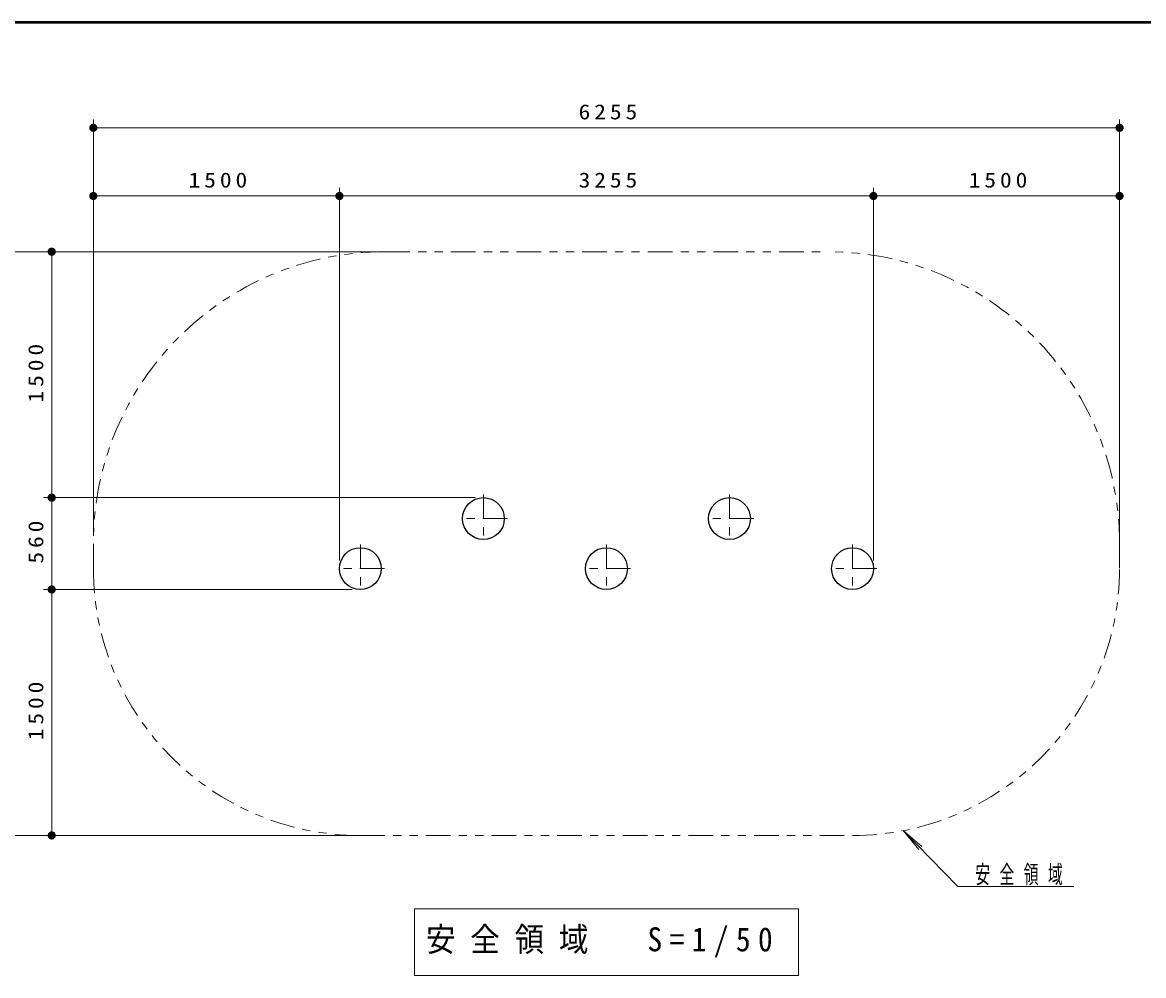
# Model space of a CAD drawing. Units: millimetres on the paper, with parts at other scales. Extents: x -385 to 0, y -5 to 267.
# Drawn here: x -243 to -106.3, y 150.7 to 267 of the extents above; entities that cross this region are included whole.
import ezdxf

# ---------------------------------------------------------------- set-up
doc = ezdxf.new("R2010")
doc.units = ezdxf.units.MM
doc.linetypes.add('USER2', pattern=[6, 3, -1, 1, -1])
doc.linetypes.add('USER3', pattern=[8, 3, -1, 1, -1, 1, -1])
doc.layers.add('LY_1', color=7, linetype='Continuous', lineweight=13)
doc.styles.add('ＭＳ ゴシック', font='')
doc.styles.get('ＭＳ ゴシック').set_extended_font_data('MS Gothic')

# ---------------------------------------------------------------- blocks, each defined once
blk = doc.blocks.new('filled_dot')
at = {"color": 0, "linetype": 'Continuous', "lineweight": -2, "const_width": 1.25}
blk.add_lwpolyline([(-0.625, 0, 1), (0.625, 0, 1)], format="xyb", close=True, dxfattribs=at)

msp = doc.modelspace()

# ---------------------------------------------------------------- linework, layer by layer
at = {"layer": 'LY_1', "lineweight": 50}
msp.add_line((0, 267), (-385, 267), dxfattribs=at)
at = {"layer": 'LY_1'}
for p, q in [((-234.355, 204.386), (-234.355, 255.146)), ((-109.255, 204.386), (-109.255, 255.146)), ((-234.355, 254.146), (-109.255, 254.146)), ((-204.355, 201.386), (-204.355, 246.828)), ((-139.255, 201.386), (-139.255, 246.828)), ((-234.355, 245.828), (-204.355, 245.828)), ((-204.355, 245.828), (-139.255, 245.828)), ((-139.255, 245.828), (-109.255, 245.828)), ((-199.805, 239.036), (-248.2, 239.036)), ((-239.427, 209.036), (-239.427, 239.036)), ((-187.805, 209.036), (-240.427, 209.036)), ((-239.427, 197.836), (-239.427, 209.036)), ((-202.805, 197.836), (-240.427, 197.836)), ((-239.427, 167.836), (-239.427, 197.836)), ((-135.626, 168.428), (-133.726, 166.107)), ((-135.626, 168.428), (-133.352, 166.472)), ((-128.955, 161.593), (-135.626, 168.428)), ((-199.805, 167.836), (-248.2, 167.836)), ((-128.955, 161.593), (-114.839, 161.593)), ((-195.205, 158.877), (-195.205, 150.744)), ((-148.405, 158.877), (-195.205, 158.877)), ((-148.405, 150.744), (-148.405, 158.877)), ((-195.205, 150.744), (-148.405, 150.744))]:
    msp.add_line(p, q, dxfattribs=at)
at = {"layer": 'LY_1', "linetype": 'USER3'}
for p, q in [((-198.755, 239.036), (-144.855, 239.036)), ((-234.355, 200.386), (-234.355, 203.436)), ((-109.255, 203.436), (-109.255, 200.386)), ((-201.805, 167.836), (-141.805, 167.836))]:
    msp.add_line(p, q, dxfattribs=at)
at = {"layer": 'LY_1', "linetype": 'USER2'}
for p, q in [((-186.805, 209.436), (-186.805, 203.536)), ((-156.805, 209.436), (-156.805, 203.536)), ((-183.855, 206.486), (-189.755, 206.486)), ((-153.855, 206.486), (-159.755, 206.486)), ((-201.805, 203.336), (-201.805, 197.436)), ((-171.805, 203.336), (-171.805, 197.436)), ((-141.805, 203.336), (-141.805, 197.436)), ((-198.855, 200.386), (-204.755, 200.386)), ((-168.855, 200.386), (-174.755, 200.386)), ((-138.855, 200.386), (-144.755, 200.386))]:
    msp.add_line(p, q, dxfattribs=at)
at = {"layer": 'LY_1', "lineweight": 25}
for centre in [(-186.805, 206.486), (-156.805, 206.486), (-201.805, 200.386), (-171.805, 200.386), (-141.805, 200.386)]:
    msp.add_circle(centre, 2.55, dxfattribs=at)
at = {"layer": 'LY_1', "linetype": 'USER3'}
for centre, radius, start, end in [((-198.755, 203.436), 35.6, 90, 180), ((-144.855, 203.436), 35.6, 0, 90), ((-201.805, 200.386), 32.55, 180, 270), ((-141.805, 200.386), 32.55, 270, 0)]:
    msp.add_arc(centre, radius, start, end, dxfattribs=at)

# ---------------------------------------------------------------- block references
at = {"layer": 'LY_1', "xscale": 0.4, "yscale": 0.4}
for p in [(-234.355, 254.146), (-234.355, 245.828), (-204.355, 245.828), (-139.255, 245.828)]:
    msp.add_blockref('filled_dot', p, dxfattribs=at)
for p, rotation in [((-109.255, 254.146), 180), ((-204.355, 245.828), 180), ((-139.255, 245.828), 180), ((-109.255, 245.828), 180), ((-239.427, 239.036), 270), ((-239.427, 209.036), 90), ((-239.427, 209.036), 270), ((-239.427, 197.836), 90), ((-239.427, 197.836), 270), ((-239.427, 167.836), 90)]:
    msp.add_blockref('filled_dot', p, dxfattribs=dict(at, rotation=rotation))

# ---------------------------------------------------------------- texts
at = {"layer": 'LY_1', "style": 'ＭＳ ゴシック'}
for s, insert, char_height, attachment_point in [('\\T1.33;\\W1.15;6255', (-171.389, 255.146), 1.833, 8), ('\\T1.33;\\W1.15;1500', (-218.934, 246.828), 1.833, 8), ('\\T1.33;\\W1.15;3255', (-171.389, 246.828), 1.833, 8), ('\\T1.33;\\W1.15;1500', (-123.834, 246.828), 1.833, 8), ('\\T1.64;\\W0.6;安全領域', (-126.839, 161.743), 2.199, 7), ('\\T1.5;\\W0.9;安全領域\u3000S=1/50', (-193.805, 154.811), 2.933, 4)]:
    msp.add_mtext(s, dxfattribs=dict(at, insert=insert, char_height=char_height, attachment_point=attachment_point))
at = {"layer": 'LY_1', "char_height": 1.833, "attachment_point": 8, "rotation": 90, "style": 'ＭＳ ゴシック'}
for s, insert in [('\\T1.33;\\W1.15;1500', (-240.427, 224.457)), ('\\T1.33;\\W1.15;560', (-240.427, 203.851)), ('\\T1.33;\\W1.15;1500', (-240.427, 183.257))]:
    msp.add_mtext(s, dxfattribs=dict(at, insert=insert))

doc.saveas('drawing.dxf')
